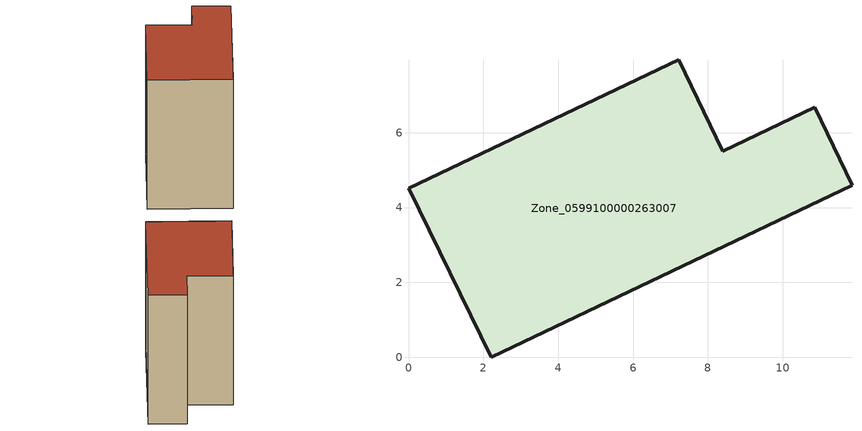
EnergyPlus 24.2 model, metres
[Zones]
Zone_0599100000263007
 floor ground (C_G): 2.21,0 0,4.51 7.23,7.95 8.4,5.5 10.86,6.68 11.85,4.6 z3.33
 wall outside (C_F): 2.21,0 11.85,4.6 10.86,6.68 8.4,5.5 7.23,7.95 0,4.51 2.21,0 z3.33:11.6
 roof outside (C_R): 0,4.51 2.21,0 11.85,4.6 10.86,6.68 8.4,5.5 7.23,7.95 z11.6
[BUILDING]
Pand.0599100000263007: North Axis=0; Terrain=City; Loads Convergence Tolerance Value=0.04; Temperature Convergence Tolerance Value=0.4; Solar Distribution=FullExterior; Maximum Number of Warmup Days=25; Minimum Number of Warmup Days=1
[Site:Location]
Rotterdam.The.Hague.AP_ZH_NLD Design_Conditions: Latitude=51.96; Longitude=4.45; Time Zone=1; Elevation=-4.5
[SITE:GROUNDTEMPERATURE:BUILDINGSURFACE]
18, 18, 18, 18, 18, 18, 18, 18, 18, 18, 18, 18
[MATERIAL] Thermal Absorptance=0.9; Solar Absorptance=0.7; Visible Absorptance=0.7
Name | Roughness | Thickness | Conductivity | Density | Specific Heat
G.TI.1946 | MediumSmooth | 0.15 | 1 | 540 | 1210
F.TI.1946 | Rough | 0.3 | 0.857143 | 1920 | 840
R.TI.1946 | MediumRough | 0.2 | 0.1 | 1500 | 1000
[CONSTRUCTION]
C_G: G.TI.1946
C_F: F.TI.1946
C_R: R.TI.1946
[ZONE]
Zone_0599100000263007: Type=1; Multiplier=1; Ceiling Height=Autocalculate; Volume=Autocalculate; Floor Area=autocalculate; Part of Total Floor Area=Yes
[ZONEINFILTRATION:DESIGNFLOWRATE]
Infil_Zone_0599100000263007: Zone or ZoneList or Space or SpaceList=Zone_0599100000263007; Schedule=AlwaysOn; Design Flow Rate Calculation Method=Flow/Area; Flow Rate per Floor Area=0.003; Constant Term Coefficient=1; Temperature Term Coefficient=0; Velocity Term Coefficient=0; Velocity Squared Term Coefficient=0
[HVACTEMPLATE:ZONE:IDEALLOADSAIRSYSTEM]
Zone_0599100000263007: Maximum Heating Supply Air Temperature=50; Minimum Cooling Supply Air Temperature=13; Maximum Heating Supply Air Humidity Ratio=0.0156; Minimum Cooling Supply Air Humidity Ratio=0.0077; Heating Limit=NoLimit; Cooling Limit=NoLimit; Dehumidification Control Type=ConstantSensibleHeatRatio; Cooling Sensible Heat Ratio=0.7; Dehumidification Setpoint=60; Humidification Control Type=None; Humidification Setpoint=30; Outdoor Air Method=None; Outdoor Air Flow Rate per Person=0.00944; Outdoor Air Flow Rate per Zone Floor Area=0; Outdoor Air Flow Rate per Zone=0; Demand Controlled Ventilation Type=None; Outdoor Air Economizer Type=NoEconomizer; Heat Recovery Type=None; Sensible Heat Recovery Effectiveness=0.7; Latent Heat Recovery Effectiveness=0.65
[ZONECONTROL:THERMOSTAT]
ThermostatControl_Zone_0599100000263007: Zone or ZoneList=Zone_0599100000263007; Control Type Schedule=DualSetpointControlType; Control 1=Thermostat_Zone_0599100000263007; Temperature Difference Between Cutout And Setpoint=0
[THERMOSTATSETPOINT:DUALSETPOINT]
Thermostat_Zone_0599100000263007: Heating Setpoint Temperature Schedule=HeatingSetpoint_Zone_0599100000263007; Cooling Setpoint Temperature Schedule=CoolingSetpoint_Zone_0599100000263007
[SCHEDULE:COMPACT]
HeatingSetpoint_Zone_0599100000263007: Through: 12/31, For: AllDays, Until: 24:00, 21
CoolingSetpoint_Zone_0599100000263007: Through: 12/31, For: AllDays, Until: 24:00, 24
DualSetpointControlType: Through: 12/31, For: AllDays, Until: 24:00, 4
AlwaysOn: Through: 12/31, For: AllDays, Until: 24:00, 1
